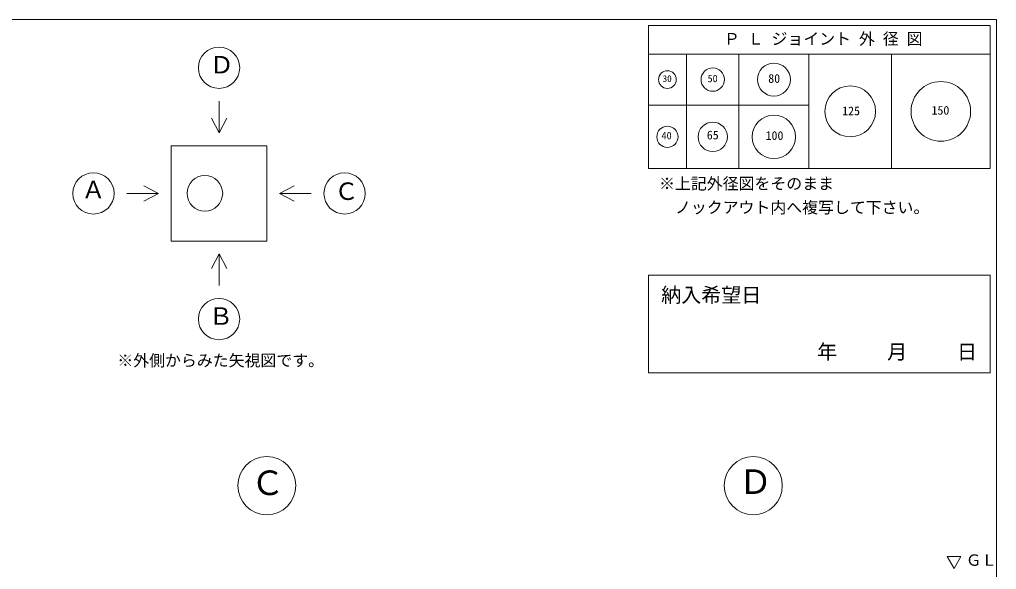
# Model space of a CAD drawing. Units: millimetres, scale not verified. Extents: x -6420 to 6420, y -3053 to 3053.
# Drawn here: x 2323 to 6420, y 748 to 3053 of the extents above; entities that cross this region are included whole.
import ezdxf
from ezdxf.enums import TextEntityAlignment as Align

# ---------------------------------------------------------------- set-up
doc = ezdxf.new("R2010")
doc.units = ezdxf.units.MM
doc.header["$LTSCALE"] = 20
for name, color, linetype, lineweight in [('0-2_waku', 7, 'Continuous', 18), ('0-3_gaikei', 7, 'Continuous', 18), ('0-5_sunpou', 7, 'Continuous', 5), ('0-D_文字１', 7, 'Continuous', 18)]:
    doc.layers.add(name, color=color, linetype=linetype, lineweight=lineweight)
doc.styles.add('ＭＳ ゴシック', font='')
doc.styles.get('ＭＳ ゴシック').set_extended_font_data('MS Gothic')

msp = doc.modelspace()

# ---------------------------------------------------------------- linework, layer by layer
at = {"layer": '0-2_waku'}
for p, q in [((-1740.16, 3052.6), (6419.84, 3052.6)), ((6419.84, 3052.6), (6419.84, -2647.4)), ((6419.84, 3042.01), (6419.84, -2657.99)), ((6419.84, 3042.01), (6419.84, -2657.99)), ((6419.84, 3042.01), (6419.84, -2657.99)), ((4959.84, 3027.73), (4959.84, 2427.73)), ((4959.84, 3027.73), (6393.17, 3027.73)), ((4959.84, 3027.73), (6393.17, 3027.73)), ((4959.84, 3027.73), (6393.17, 3027.73)), ((4959.84, 3027.73), (4959.84, 2427.73)), ((4959.84, 3027.73), (6393.17, 3027.73)), ((4959.84, 3027.73), (6393.17, 3027.73)), ((4959.84, 3027.73), (6393.17, 3027.73)), ((6393.17, 3027.73), (6393.17, 2427.73)), ((6393.17, 3027.73), (6393.17, 2427.73)), ((4959.84, 2907.73), (6393.17, 2907.73)), ((5119.84, 2907.73), (5119.84, 2427.73)), ((5339.84, 2907.73), (5339.84, 2427.73)), ((5633.17, 2907.73), (5633.17, 2427.73)), ((5979.84, 2907.73), (5979.84, 2427.73)), ((4959.84, 2694.4), (5633.17, 2694.4)), ((6419.84, 2685.76), (6419.84, -2657.99)), ((4959.84, 2427.73), (6393.17, 2427.73)), ((4959.84, 2427.73), (6393.17, 2427.73))]:
    msp.add_line(p, q, dxfattribs=at)
at = {"layer": '0-3_gaikei'}
for p, q in [((3159.32, 2710.69), (3159.32, 2577.36)), ((3159.32, 2577.36), (3127.15, 2639.2)), ((3159.32, 2577.36), (3191.49, 2639.2)), ((2959.32, 2524.03), (3359.32, 2524.03)), ((2959.32, 2524.03), (2959.32, 2124.03)), ((3359.32, 2524.03), (3359.32, 2124.03)), ((2905.98, 2324.03), (2844.15, 2356.2)), ((3412.65, 2324.03), (3474.49, 2356.2)), ((2772.65, 2324.03), (2905.98, 2324.03)), ((2905.98, 2324.03), (2844.15, 2291.86)), ((2959.32, 2124.03), (3359.32, 2124.03)), ((3159.32, 2070.69), (3127.15, 2008.86)), ((3159.32, 2070.69), (3191.49, 2008.86)), ((3159.32, 1937.36), (3159.32, 2070.69))]:
    msp.add_line(p, q, dxfattribs=at)
msp.add_lwpolyline([(3545.98, 2324.03), (3412.65, 2324.03), (3474.49, 2291.86)], dxfattribs=at)
for centre, radius in [((3159.32, 2850.69), 86.67), ((2632.65, 2324.03), 86.67), ((3099.99, 2324.03), 74.67), ((3685.98, 2324.03), 86.67), ((3159.32, 1797.36), 86.67), ((3359.84, 1099.29), 121.88), ((5399.84, 1099.29), 121.88)]:
    msp.add_circle(centre, radius, dxfattribs=at)
at = {"layer": '0-5_sunpou', "lineweight": 18}
msp.add_lwpolyline([(4959.84, 1980.68), (4959.84, 1571.73), (6393.17, 1571.73), (6393.17, 1980.68)], close=True, dxfattribs=at)
for centre, radius in [((5486.5, 2801.06), 69), ((5039.84, 2801.06), 37), ((5229.84, 2801.06), 49), ((6186.5, 2667.73), 125), ((5806.5, 2667.73), 106.5), ((5229.84, 2561.06), 61.5), ((5486.5, 2561.06), 91), ((5039.84, 2561.06), 44.5)]:
    msp.add_circle(centre, radius, dxfattribs=at)
at = {"layer": '0-D_文字１'}
for p, q in [((6213.75, 802.01), (6270.61, 802.01)), ((6242.18, 751.42), (6213.75, 802.01)), ((6242.18, 751.42), (6270.61, 802.01))]:
    msp.add_line(p, q, dxfattribs=at)

# ---------------------------------------------------------------- texts
at = {"layer": '0-5_sunpou', "style": 'ＭＳ ゴシック'}
for s, height, p in [('30', 28.04, (5019.79, 2782.53)), ('50', 31.16, (5208.25, 2780.72)), ('80', 36.66, (5462.68, 2776.38)), ('125', 36.66, (5772.78, 2640.31)), ('150', 36.66, (6147.32, 2642.96)), ('40', 31.16, (5015.11, 2541.47)), ('65', 36.66, (5205.06, 2539.34)), ('100', 36.66, (5451.56, 2536.89)), ('納入希望日', 61.58, (5013.61, 1849.05))]:
    msp.add_text(s, height=height, dxfattribs=at).set_placement(p, align=Align.BOTTOM_LEFT)
at = {"layer": '0-D_文字１', "style": 'ＭＳ ゴシック'}
for s, height, p in [('Ｐ Ｌ ジョイント 外 径 図', 48.88, (5276.67, 2932.83)), ('Ｄ', 73.31, (3120.8, 2804.57)), ('Ａ', 73.31, (2582.54, 2281.21)), ('※上記外径図をそのまま', 48.88, (5004.89, 2326.14)), ('Ｃ', 73.31, (3643.81, 2274.6)), ('\u3000ノックアウト内へ複写して下さい。', 48.88, (5004.89, 2226.14)), ('Ｂ', 73.31, (3117.15, 1751.23)), ('\u3000\u3000\u3000年     月     日', 61.58, (5415.85, 1610.77)), ('※外側からみた矢視図です。', 48.88, (2732.92, 1584.87)), ('Ｃ', 103.1, (3292.96, 1028.67)), ('Ｄ', 103.1, (5338.75, 1033.32)), ('ＧＬ', 47.65, (6291.89, 749.19))]:
    msp.add_text(s, height=height, dxfattribs=at).set_placement(p, align=Align.BOTTOM_LEFT)

doc.saveas('drawing.dxf')
